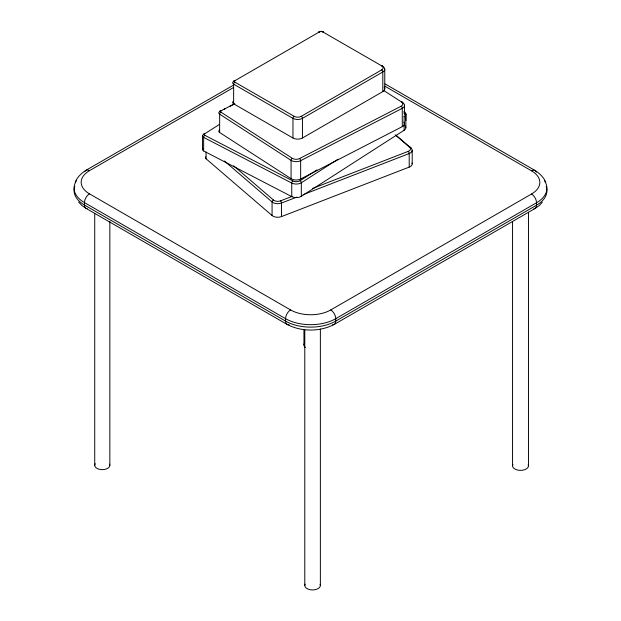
<?xml version="1.0" encoding="UTF-8"?>
<svg xmlns="http://www.w3.org/2000/svg" width="621" height="621" viewBox="0 0 621 621"><rect width="100%" height="100%" fill="white"/><g stroke="black" fill="none" stroke-linecap="round" stroke-linejoin="round"><path stroke-width="0.93" d="M289.2 324.636A7.126 4.114 -60 0 1 285.575 321.111L84.464 205.031L84.464 202.593A35.498 20.493 0 0 1 76.538 180.595M202.524 149.591L202.524 136.046M405.148 125.908A6.777 3.912 0 0 1 404.124 130.27L301.317 196.321A6.777 3.912 0 0 1 291.746 196.616L203.641 150.942L203.649 137.396A3.392 1.956 0 0 1 203.393 134.633L219.291 124.495M412.049 163.02A6.777 3.912 0 0 1 409.208 167.103L281.484 216.597A6.777 3.912 0 0 1 272.076 215.534L206.071 158.782L206.079 152.005M403.867 122.026A6.777 3.912 0 0 1 402.276 126.645L300.657 179.003A6.777 3.912 0 0 1 291.078 178.693L219.648 132.498L219.655 114.179A3.392 1.956 0 0 1 219.71 111.539M384.213 87.328A6.707 3.866 0 0 1 382.8 91.605L302.443 138.002A6.707 3.866 0 0 1 292.957 138.002L233.628 103.8L233.636 84.161A3.353 1.933 0 0 1 233.636 81.429L319.924 31.617A1.677 0.97 0 0 1 322.299 31.617A1.669 0.963 -60 0 1 323.487 32.292A3.353 1.933 0 0 0 322.128 31.818M272.076 215.534L272.083 201.98A1.7 1.149 -49.3 0 1 273.488 200.047A5.084 2.934 0 0 0 280.545 200.847L292.08 196.383M281.484 216.597L281.492 203.044A1.692 0.768 68.8 0 0 280.545 200.847M291.078 178.693L291.086 160.365A1.692 1.032 -57.1 0 1 292.351 158.332A5.084 2.934 0 0 0 299.532 158.565L401.15 106.207A5.084 2.934 0 0 0 401.562 102.069A1.692 1.032 -57.1 0 1 402.827 102.799A6.777 3.912 0 0 1 402.284 108.326L402.276 126.645M291.746 196.616L291.746 183.063A1.692 0.924 -62.6 0 1 292.879 180.952A5.084 2.934 0 0 0 300.059 180.734L316.927 169.898M292.957 138.002L292.972 118.37A1.669 0.963 -60 0 1 294.152 116.321A5.03 2.903 0 0 0 301.27 116.321L381.628 69.925A5.03 2.903 0 0 0 381.628 65.818A1.669 0.963 -60 0 1 382.815 66.494A6.707 3.866 0 0 1 382.808 71.966L382.8 91.605M300.657 179.003L300.657 160.676A1.692 0.924 62.7 0 0 299.532 158.565M301.317 196.321L301.325 182.768A1.692 1.032 57.3 0 0 300.059 180.727M302.443 138.002L302.45 118.363A1.669 0.963 60 0 0 301.27 116.321M384.764 88.865L384.772 69.234M404.124 130.27L404.131 116.717A6.777 3.912 0 0 0 404.054 111.438M404.535 114.784L404.543 105.221M405.855 120.668L405.855 114.295M405.855 127.445L405.855 113.891M409.208 167.103L409.208 153.55A6.777 3.912 0 0 0 411.063 148.124L396.392 135.51M412.204 163.804L412.212 150.259M332.592 324.721A7.126 4.114 60 0 0 335.751 321.111L536.536 205.202L536.536 202.756A35.498 20.493 0 0 0 544.47 180.758M75.242 182.015C77.369 177.055 81.421 173.174 85.931 170.333L233.17 85.325M542.312 202.221L539.222 205.551L535.069 208.477L334.292 324.395C319.815 331.94 301.503 331.94 287.034 324.395L85.931 208.314L81.778 205.388L78.688 202.058M338.041 159.178L301.325 182.768A6.777 3.912 0 0 1 291.746 183.063L203.649 137.396A1.692 0.924 -62.6 0 1 204.783 135.277A1.692 0.978 0 0 1 204.651 133.895A1.7 1.032 57.3 0 0 203.393 134.509M84.821 171.668A7.126 4.114 60 0 1 89.486 170.659L233.139 87.74M89.486 170.674A28.395 16.394 0 0 0 89.486 193.853L290.581 309.941A28.395 16.394 0 0 0 330.745 309.941L531.514 194.024A28.395 16.394 0 0 0 531.514 170.837L384.88 86.195M536.536 202.756L335.759 318.674A35.498 20.493 0 0 1 285.559 318.674L84.464 202.593M221.65 110.53L219.927 111.415A1.7 0.924 62.7 0 1 221.06 110.763L234.823 103.668M223.374 109.645L225.089 108.76M229.39 106.54L233.698 104.328M312.479 188.474L408.269 151.353A5.084 2.934 0 0 0 409.65 147.286L395.212 134.866M296.784 197.121L281.492 203.044A6.777 3.912 0 0 1 272.083 201.98L224.414 160.994M303.079 194.684L409.208 153.55M204.783 135.277L292.879 180.952M322.299 31.617L382.808 66.494M385.082 83.92L535.069 170.496C539.579 173.337 543.631 177.218 545.766 182.178M233.636 81.429A1.677 0.97 60 0 1 234.823 80.753A1.677 0.97 0 0 0 234.823 82.119L294.152 116.321M383.708 90.519L402.827 102.799M221.06 110.763A1.692 0.978 0 0 0 220.921 112.145L292.351 158.332M233.612 165.76L273.488 200.047M528.487 212.242L528.487 465.859M512.55 221.767L512.55 465.703M320.366 329.006L320.366 585.525M304.787 329.821L304.787 585.378M303.948 329.417L303.948 344.911M109.839 221.433L109.839 465.377M94.726 213.539L94.726 465.23M233.628 103.8A3.353 1.933 0 0 1 233.232 101.332M234.823 82.119A1.669 0.963 -60 0 0 233.636 84.169L292.972 118.37A6.707 3.866 0 0 0 302.45 118.363L382.808 71.966A1.669 0.963 60 0 0 381.628 69.925M320.094 31.818A3.353 1.933 0 0 0 318.736 32.3A1.677 0.97 60 0 1 319.924 31.624M109.575 464.143A7.561 4.363 0 0 1 101.891 469.655A7.561 4.363 0 0 1 95.246 463.708M305.346 347.473A7.367 4.254 0 0 1 304.663 343.149M528.199 464.562A7.972 4.603 0 0 1 520.382 470.384A7.972 4.603 0 0 1 512.907 464.415M320.087 584.26A7.794 4.494 0 0 1 312.448 589.95A7.794 4.494 0 0 1 305.144 584.113M84.479 202.586A7.126 4.114 -60 0 1 89.486 193.845M290.581 309.926A7.126 4.114 -60 0 0 285.575 318.666L285.559 321.119A35.498 20.493 0 0 0 335.759 321.119L335.759 318.674A7.126 4.114 60 0 0 330.745 309.926M531.514 194.008A7.126 4.114 60 0 1 536.521 202.749M531.514 170.822A7.126 4.114 -60 0 1 536.334 172.289M546.177 186.51A35.498 20.493 0 0 1 536.536 205.202M536.521 205.194A7.126 4.114 60 0 1 533.819 208.819M84.464 205.031A35.498 20.493 0 0 1 74.823 186.347M87.173 208.656A7.126 4.114 -60 0 1 84.479 205.031M206.071 158.782A3.392 1.956 0 0 1 205.916 156.748M408.269 151.353A1.692 0.768 68.8 0 1 409.208 153.55M409.65 147.278A1.692 1.149 -49.3 0 1 411.063 148.124M203.641 150.942A3.392 1.956 0 0 1 203.013 148.466M403.992 116.011A1.692 1.032 57.3 0 1 404.131 116.717M403.999 111.966A5.084 2.934 0 0 1 404.007 113.457M219.648 132.498A3.392 1.956 0 0 1 219.5 129.999M220.921 112.145A1.692 1.032 -57.1 0 0 219.655 114.179L291.086 160.365A6.777 3.912 0 0 0 300.657 160.676L402.284 108.326A1.692 0.924 62.7 0 0 401.15 106.207"/></g></svg>
